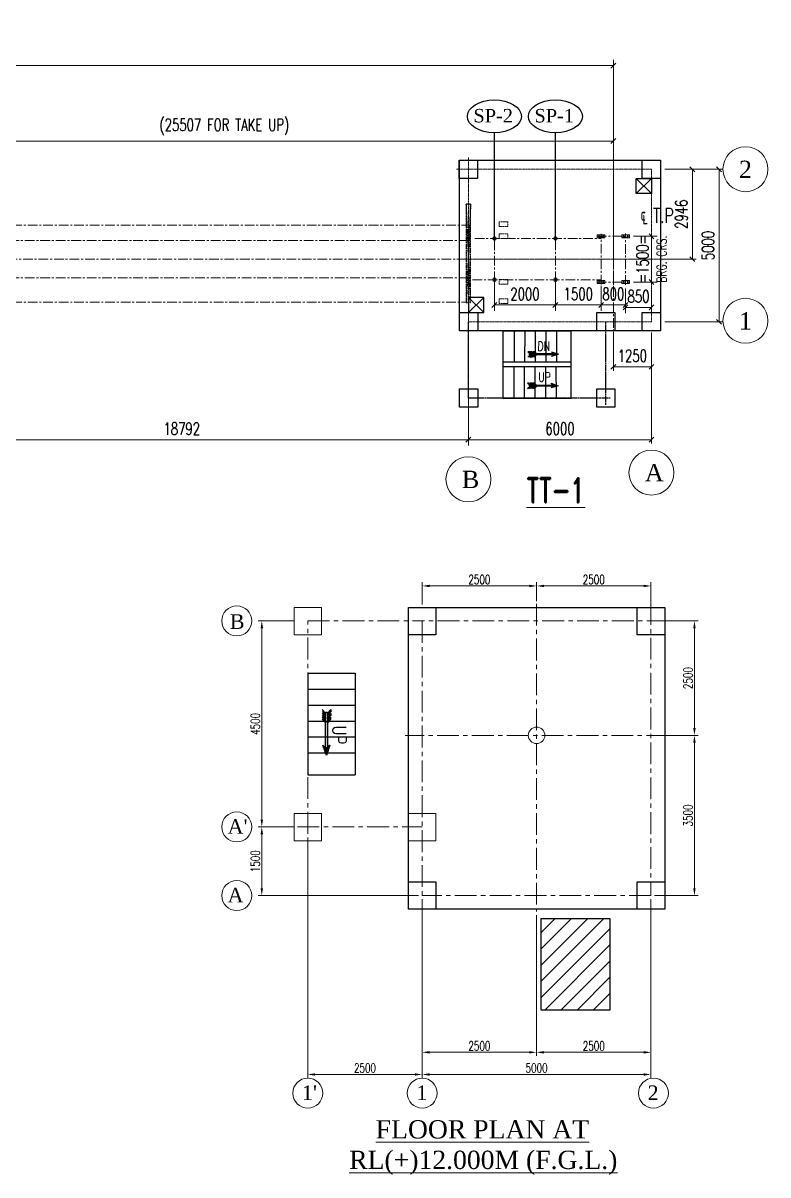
# Model space of a CAD drawing. Header units: millimetres. Extents: x -243837 to -5443, y 40 to 285140.
# Drawn here: x -126111 to -101691, y 29142 to 66888 of the extents above; entities that cross this region are included whole.
import ezdxf

# ---------------------------------------------------------------- set-up
doc = ezdxf.new("R2010")
doc.units = ezdxf.units.MM
for name, pattern in [('CENTER', [50.8, 31.75, -6.35, 6.35, -6.35]), ('CENTER2', [1.125, 0.75, -0.125, 0.125, -0.125]), ('PHANTOM', [63.5, 31.75, -6.35, 6.35, -6.35, 6.35, -6.35]), ('PHANTOM2', [1.25, 0.625, -0.125, 0.125, -0.125, 0.125, -0.125])]:
    doc.linetypes.add(name, pattern=pattern)
for name, color, linetype in [('0-45-GRID MARKS', 6, 'Continuous'), ('11', 7, 'Continuous'), ('CENTRE', 1, 'CENTER'), ('CONTOUR50', 4, 'Continuous'), ('DWG', 7, 'Continuous'), ('MISC', 7, 'Continuous'), ('MISCN', 3, 'Continuous')]:
    doc.layers.add(name, color=color, linetype=linetype)
for name, color, linetype, lineweight in [('2', 3, 'Continuous', 20), ('5', 6, 'Continuous', 30), ('CEN', 1, 'CENTER', 9), ('DIM', 1, 'Continuous', 9), ('R- PHANTOM', 3, 'PHANTOM', 9), ('R-CENTER', 1, 'CENTER2', 5), ('R-OBJECT', 2, 'Continuous', 20), ('TEXT', 255, 'Continuous', 18)]:
    doc.layers.add(name, color=color, linetype=linetype, lineweight=lineweight)
doc.styles.add('KA', font='romans.shx', dxfattribs={"width": 0.7})
doc.styles.add('ROMANS_BIG', font='romans.shx', dxfattribs={"width": 0.85, "bigfont": 'bigfont.shx'})
doc.styles.add('TIMES', font='times.ttf')
doc.dimstyles.new('KAT', dxfattribs={"dimscale": 125, "dimtxt": 2.5, "dimasz": 2, "dimexe": 1, "dimexo": 0.06, "dimgap": 0.5, "dimtad": 1, "dimdec": 0, "dimzin": 0, "dimdsep": 46, "dimtxsty": 'KA', "dimcen": 1.5, "dimclrd": 1, "dimclre": 1, "dimclrt": 4, "dimadec": 0, "dimazin": 0, "dimtfac": 1, "dimtdec": 0, "dimtmove": 0, "dimatfit": 2, "dimfxl": 1.5, "dimtolj": 1, "dimtzin": 0, "dimarcsym": 0})
doc.dimstyles.new('rakesh', dxfattribs={"dimscale": 160, "dimtxt": 2.5, "dimasz": 1, "dimexe": 0.8, "dimexo": 0.8, "dimgap": 1, "dimtad": 1, "dimdec": 0, "dimzin": 0, "dimdsep": 46, "dimtxsty": 'KA', "dimblk": 'OBLIQUE', "dimcen": 1.5, "dimclrd": 1, "dimclre": 1, "dimclrt": 2, "dimadec": 0, "dimazin": 0, "dimtfac": 1, "dimtdec": 0, "dimtmove": 0, "dimatfit": 2, "dimfxl": 0, "dimtolj": 1, "dimtzin": 0, "dimlwd": -1, "dimlwe": -1, "dimarcsym": 1})
doc.dimstyles.new('rakesh$0', dxfattribs={"dimscale": 160, "dimtxt": 2.5, "dimasz": 1, "dimexe": 0.8, "dimexo": 0.8, "dimgap": 1, "dimtad": 1, "dimdec": 0, "dimzin": 0, "dimdsep": 46, "dimtxsty": 'KA', "dimblk": 'OBLIQUE', "dimcen": 1.5, "dimclrd": 1, "dimclre": 1, "dimclrt": 2, "dimadec": 0, "dimazin": 0, "dimtfac": 1, "dimtdec": 0, "dimtmove": 0, "dimatfit": 2, "dimfxl": 1, "dimtolj": 1, "dimtzin": 0, "dimlwd": -1, "dimlwe": -1, "dimarcsym": 1})

# ---------------------------------------------------------------- blocks, each defined once
blk = doc.blocks.new('_Oblique')
at = {"color": 0, "linetype": 'ByBlock', "lineweight": -2}
blk.add_line((-0.5, -0.5), (0.5, 0.5), dxfattribs=at)
blk = doc.blocks.new('*D202')
at = {"layer": 'DEFPOINTS', "color": 0, "transparency": 16777216}
for p in [(-105196, 62097, -160), (-105196, 57097, -160), (-103294, 57097)]:
    blk.add_point(p, dxfattribs=at)
at = {"layer": 'DIM', "color": 1, "transparency": 16777216}
for p, q in [((-105068, 62097), (-103166, 62097)), ((-103294, 62097), (-103294, 57097)), ((-105068, 57097), (-103166, 57097))]:
    blk.add_line(p, q, dxfattribs=at)
at = {"layer": 'DIM', "color": 1, "transparency": 16777216, "xscale": 160, "yscale": 160, "zscale": 160}
for p, rotation in [((-103294, 62097), 90), ((-103294, 57097), 270)]:
    blk.add_blockref('_Oblique', p, dxfattribs=dict(at, rotation=rotation))
at = {"layer": 'DIM', "color": 2, "transparency": 16777216, "insert": (-103654, 59597), "char_height": 400, "attachment_point": 5, "rotation": 90, "style": 'KA'}
blk.add_mtext('\\A1;5000', dxfattribs=at)
blk = doc.blocks.new('*D250')
at = {"layer": 'DEFPOINTS', "color": 0, "transparency": 16777216}
for p in [(-105196, 62097, 122), (-104169, 62097), (-105364, 59151, -136)]:
    blk.add_point(p, dxfattribs=at)
at = {"layer": 'DIM', "color": 1, "transparency": 16777216}
for p, q in [((-105068, 62097), (-104041, 62097)), ((-104169, 59151), (-104169, 62097)), ((-105236, 59151), (-104041, 59151))]:
    blk.add_line(p, q, dxfattribs=at)
at = {"layer": 'DIM', "color": 1, "transparency": 16777216, "xscale": 160, "yscale": 160, "zscale": 160}
for p, rotation in [((-104169, 62097), 90), ((-104169, 59151), 270)]:
    blk.add_blockref('_Oblique', p, dxfattribs=dict(at, rotation=rotation))
at = {"layer": 'DIM', "color": 2, "transparency": 16777216, "insert": (-104529, 60624), "char_height": 400, "attachment_point": 5, "rotation": 90, "style": 'KA'}
blk.add_mtext('\\A1;2946', dxfattribs=at)
blk = doc.blocks.new('*D203')
at = {"layer": 'DEFPOINTS', "color": 0, "transparency": 16777216}
for p in [(-106760, 56893, -160), (-105510, 56788), (-105510, 55624)]:
    blk.add_point(p, dxfattribs=at)
at = {"layer": 'DIM', "color": 1, "transparency": 16777216}
for p, q in [((-106760, 56765), (-106760, 55496)), ((-105510, 56660), (-105510, 55496)), ((-106760, 55624), (-105510, 55624))]:
    blk.add_line(p, q, dxfattribs=at)
at = {"layer": 'DIM', "color": 1, "transparency": 16777216, "xscale": 160, "yscale": 160, "zscale": 160, "rotation": 180}
blk.add_blockref('_Oblique', (-106760, 55624), dxfattribs=at)
at = {"layer": 'DIM', "color": 1, "transparency": 16777216, "xscale": 160, "yscale": 160, "zscale": 160}
blk.add_blockref('_Oblique', (-105510, 55624), dxfattribs=at)
at = {"layer": 'DIM', "color": 2, "transparency": 16777216, "insert": (-106135, 55984), "char_height": 400, "attachment_point": 5, "style": 'KA'}
blk.add_mtext('\\A1;1250', dxfattribs=at)
blk = doc.blocks.new('*D208')
at = {"layer": 'DEFPOINTS', "color": 0, "transparency": 16777216}
for p in [(-111510, 56872), (-105510, 56872, 17), (-105510, 53235)]:
    blk.add_point(p, dxfattribs=at)
at = {"layer": 'DIM', "color": 1, "transparency": 16777216}
for p, q in [((-111510, 56744), (-111510, 53107)), ((-105510, 56744), (-105510, 53107)), ((-111510, 53235), (-105510, 53235))]:
    blk.add_line(p, q, dxfattribs=at)
at = {"layer": 'DIM', "color": 1, "transparency": 16777216, "xscale": 160, "yscale": 160, "zscale": 160, "rotation": 180}
blk.add_blockref('_Oblique', (-111510, 53235), dxfattribs=at)
at = {"layer": 'DIM', "color": 1, "transparency": 16777216, "xscale": 160, "yscale": 160, "zscale": 160}
blk.add_blockref('_Oblique', (-105510, 53235), dxfattribs=at)
at = {"layer": 'DIM', "color": 2, "transparency": 16777216, "insert": (-108510, 53595), "char_height": 400, "attachment_point": 5, "style": 'KA'}
blk.add_mtext('\\A1;6000', dxfattribs=at)
blk = doc.blocks.new('*D212')
at = {"layer": 'DEFPOINTS', "color": 0, "ltscale": 10, "transparency": 16777216}
for p in [(-107160, 58320), (-106360, 58314), (-106360, 57650)]:
    blk.add_point(p, dxfattribs=at)
at = {"layer": 'DIM', "color": 1, "ltscale": 10, "transparency": 16777216}
for p, q in [((-107160, 58192), (-107160, 57458)), ((-106360, 58186), (-106360, 57458)), ((-107160, 57650), (-106360, 57650))]:
    blk.add_line(p, q, dxfattribs=at)
at = {"layer": 'DIM', "color": 1, "ltscale": 10, "transparency": 16777216, "xscale": 160, "yscale": 160, "zscale": 160, "rotation": 180}
blk.add_blockref('_Oblique', (-107160, 57650), dxfattribs=at)
at = {"layer": 'DIM', "color": 1, "ltscale": 10, "transparency": 16777216, "xscale": 160, "yscale": 160, "zscale": 160}
blk.add_blockref('_Oblique', (-106360, 57650), dxfattribs=at)
at = {"layer": 'DIM', "color": 2, "ltscale": 10, "transparency": 16777216, "insert": (-106760, 58010), "char_height": 400, "attachment_point": 5, "style": 'KA'}
blk.add_mtext('\\A1;800', dxfattribs=at)
blk = doc.blocks.new('*D251')
at = {"layer": 'DEFPOINTS', "color": 0, "ltscale": 10, "transparency": 16777216}
for p in [(-106230, 59901), (-106230, 58400), (-105510, 58400)]:
    blk.add_point(p, dxfattribs=at)
at = {"layer": 'DIM', "color": 1, "ltscale": 10, "transparency": 16777216}
for p, q in [((-106102, 59901), (-105318, 59901)), ((-105510, 59901), (-105510, 58400)), ((-106102, 58400), (-105318, 58400))]:
    blk.add_line(p, q, dxfattribs=at)
at = {"layer": 'DIM', "color": 1, "ltscale": 10, "transparency": 16777216, "xscale": 160, "yscale": 160, "zscale": 160}
for p, rotation in [((-105510, 59901), 90), ((-105510, 58400), 270)]:
    blk.add_blockref('_Oblique', p, dxfattribs=dict(at, rotation=rotation))
at = {"layer": 'DIM', "color": 2, "ltscale": 10, "transparency": 16777216, "insert": (-105510, 59151), "char_height": 400, "attachment_point": 5, "rotation": 90, "style": 'KA'}
blk.add_mtext('\\A1;{\\C4;=1500=\\P{\\H0.8x;BRG. CRS.}}', dxfattribs=at)
blk = doc.blocks.new('*D252')
at = {"layer": 'DEFPOINTS', "color": 0, "ltscale": 10, "transparency": 16777216}
for p in [(-106760, 63020), (-106760, 62097, 291), (-132267, 60532, -170)]:
    blk.add_point(p, dxfattribs=at)
at = {"layer": 'DIM', "color": 1, "ltscale": 10, "transparency": 16777216}
for p, q in [((-132267, 60660), (-132267, 63212)), ((-106760, 62225), (-106760, 63212)), ((-132267, 63020), (-106760, 63020))]:
    blk.add_line(p, q, dxfattribs=at)
at = {"layer": 'DIM', "color": 1, "ltscale": 10, "transparency": 16777216, "xscale": 160, "yscale": 160, "zscale": 160, "rotation": 180}
blk.add_blockref('_Oblique', (-132267, 63020), dxfattribs=at)
at = {"layer": 'DIM', "color": 1, "ltscale": 10, "transparency": 16777216, "xscale": 160, "yscale": 160, "zscale": 160}
blk.add_blockref('_Oblique', (-106760, 63020), dxfattribs=at)
at = {"layer": 'DIM', "color": 2, "ltscale": 10, "transparency": 16777216, "insert": (-119514, 63485), "char_height": 400, "attachment_point": 5, "style": 'KA'}
blk.add_mtext('\\A1;(25507 FOR TAKE UP)', dxfattribs=at)
blk = doc.blocks.new('*D213')
at = {"layer": 'DEFPOINTS', "color": 0, "ltscale": 10, "transparency": 16777216}
for p in [(-108659, 58434, -159), (-107160, 58402), (-107160, 57650)]:
    blk.add_point(p, dxfattribs=at)
at = {"layer": 'R-OBJECT', "color": 1, "ltscale": 10, "transparency": 16777216}
for p, q in [((-108659, 58306), (-108659, 57458)), ((-107160, 58274), (-107160, 57458)), ((-108659, 57650), (-107160, 57650))]:
    blk.add_line(p, q, dxfattribs=at)
at = {"layer": 'R-OBJECT', "color": 1, "ltscale": 10, "transparency": 16777216, "xscale": 160, "yscale": 160, "zscale": 160, "rotation": 180}
blk.add_blockref('_Oblique', (-108659, 57650), dxfattribs=at)
at = {"layer": 'R-OBJECT', "color": 1, "ltscale": 10, "transparency": 16777216, "xscale": 160, "yscale": 160, "zscale": 160}
blk.add_blockref('_Oblique', (-107160, 57650), dxfattribs=at)
at = {"layer": 'R-OBJECT', "color": 2, "ltscale": 10, "transparency": 16777216, "insert": (-107910, 58010), "char_height": 400, "attachment_point": 5, "style": 'KA'}
blk.add_mtext('\\A1;1500', dxfattribs=at)
blk = doc.blocks.new('*D214')
at = {"layer": 'DEFPOINTS', "color": 0, "ltscale": 10, "transparency": 16777216}
for p in [(-110659, 58727, -159), (-108659, 58727, -159), (-108659, 57650)]:
    blk.add_point(p, dxfattribs=at)
at = {"layer": 'R-OBJECT', "color": 1, "ltscale": 10, "transparency": 16777216}
for p, q in [((-110659, 58599), (-110659, 57458)), ((-108659, 58599), (-108659, 57458)), ((-110659, 57650), (-108659, 57650))]:
    blk.add_line(p, q, dxfattribs=at)
at = {"layer": 'R-OBJECT', "color": 1, "ltscale": 10, "transparency": 16777216, "xscale": 160, "yscale": 160, "zscale": 160, "rotation": 180}
blk.add_blockref('_Oblique', (-110659, 57650), dxfattribs=at)
at = {"layer": 'R-OBJECT', "color": 1, "ltscale": 10, "transparency": 16777216, "xscale": 160, "yscale": 160, "zscale": 160}
blk.add_blockref('_Oblique', (-108659, 57650), dxfattribs=at)
at = {"layer": 'R-OBJECT', "color": 2, "ltscale": 10, "transparency": 16777216, "insert": (-109659, 58010), "char_height": 400, "attachment_point": 5, "style": 'KA'}
blk.add_mtext('\\A1;2000', dxfattribs=at)
blk = doc.blocks.new('tt')
at = {"layer": '0-45-GRID MARKS'}
for points in [[(700, 296), (1300, 296), (1300, -304), (700, -304)], [(700, 296), (6300, 296), (6300, -6300), (700, -6300)], [(5700, 300), (6300, 300), (6300, -300), (5700, -300)], [(700, -5700), (1300, -5700), (1300, -6300), (700, -6300)], [(5700, -5700), (6300, -5700), (6300, -6300), (5700, -6300)]]:
    blk.add_lwpolyline(points, close=True, dxfattribs=at)
at = {"layer": 'CEN', "color": 1}
for p, q in [((6000, 393), (6000, -6000)), ((6386, 0), (1000, 0)), ((1000, 0), (1000, -6000)), ((6000, -6000), (1000, -6000))]:
    blk.add_line(p, q, dxfattribs=at)
blk = doc.blocks.new('A$C5DC45814')
blk = doc.blocks.new('A$C662E1037')
at = {"layer": 'DWG'}
h = blk.add_hatch(color=5, dxfattribs=at)
h.set_gradient(color1=(0, 0, 255), rotation=90, tint=1, name='INVCURVED')
h.paths.add_polyline_path([(63, 14), (8, -42), (8, -82), (63, -139), (-165, -62)])
h = blk.add_hatch(color=5, dxfattribs=at)
h.set_gradient(color1=(0, 0, 255), tint=1, name='CURVED')
h.paths.add_polyline_path([(632, 30), (677, 30), (595, -42), (551, -42)])
h.paths.add_polyline_path([(714, 30), (759, 30), (677, -42), (632, -42)])
h.paths.add_polyline_path([(796, 30), (841, 30), (759, -42), (715, -42)])
h = blk.add_hatch(color=5, dxfattribs=at)
h.set_gradient(color1=(0, 0, 255), rotation=90, tint=1)
h.paths.add_polyline_path([(781, -82), (8, -82), (8, -42), (781, -42)])
h = blk.add_hatch(color=5, dxfattribs=at)
h.set_gradient(color1=(0, 0, 255), rotation=180, tint=1, name='CURVED')
h.paths.add_polyline_path([(715, -82), (759, -83), (841, -155), (796, -155)])
h.paths.add_polyline_path([(632, -82), (677, -82), (758, -155), (714, -155)])
h.paths.add_polyline_path([(551, -82), (595, -82), (677, -154), (632, -154)])
at = {"layer": 'DWG', "color": 6}
for p, q in [((-165, -62, -4370), (63, 14, -4370)), ((8, -42, -4370), (63, 14, -4370)), ((632, 30, -4370), (551, -42, -4370)), ((677, 30, -4370), (595, -42, -4370)), ((714, 30, -4370), (632, -42, -4370)), ((759, 30, -4370), (677, -42, -4370)), ((796, 30, -4370), (715, -42, -4370)), ((841, 30, -4370), (759, -42, -4370)), ((63, -139, -4370), (-165, -62, -4370)), ((8, -82, -4370), (63, -139, -4370)), ((595, -42, -4370), (551, -42, -4370)), ((632, -154, -4370), (551, -82, -4370)), ((595, -82, -4370), (551, -82, -4370)), ((677, -154, -4370), (595, -82, -4370)), ((677, -42, -4370), (632, -42, -4370)), ((714, -155, -4370), (632, -82, -4370)), ((677, -82, -4370), (632, -82, -4370)), ((677, -154, -4370), (632, -154, -4370)), ((758, -155, -4370), (677, -82, -4370)), ((758, -155, -4370), (714, -155, -4370)), ((759, -42, -4370), (715, -42, -4370)), ((796, -155, -4370), (715, -82, -4370)), ((759, -83, -4370), (715, -82, -4370)), ((841, -155, -4370), (759, -83, -4370)), ((841, -155, -4370), (796, -155, -4370))]:
    blk.add_line(p, q, dxfattribs=at)
at = {"layer": 'DWG', "color": 6, "elevation": -4370}
blk.add_lwpolyline([(781, -82), (8, -82), (8, -42), (781, -42)], close=True, dxfattribs=at)
blk = doc.blocks.new('*D215')
at = {"layer": 'DEFPOINTS', "color": 0, "ltscale": 10, "transparency": 16777216}
for p in [(-106360, 58314), (-105510, 58215), (-105510, 57570)]:
    blk.add_point(p, dxfattribs=at)
at = {"layer": 'R-OBJECT', "color": 1, "ltscale": 10, "transparency": 16777216}
for p, q in [((-106360, 58186), (-106360, 57378)), ((-105510, 58087), (-105510, 57378)), ((-106360, 57570), (-105510, 57570))]:
    blk.add_line(p, q, dxfattribs=at)
at = {"layer": 'R-OBJECT', "color": 1, "ltscale": 10, "transparency": 16777216, "xscale": 160, "yscale": 160, "zscale": 160, "rotation": 180}
blk.add_blockref('_Oblique', (-106360, 57570), dxfattribs=at)
at = {"layer": 'R-OBJECT', "color": 1, "ltscale": 10, "transparency": 16777216, "xscale": 160, "yscale": 160, "zscale": 160}
blk.add_blockref('_Oblique', (-105510, 57570), dxfattribs=at)
at = {"layer": 'R-OBJECT', "color": 2, "ltscale": 10, "transparency": 16777216, "insert": (-105935, 57930), "char_height": 400, "attachment_point": 5, "style": 'KA'}
blk.add_mtext('\\A1;850', dxfattribs=at)
blk = doc.blocks.new('*D253')
at = {"layer": 'DEFPOINTS', "color": 0, "ltscale": 10, "transparency": 16777216}
for p in [(-111510, 57163, 0), (-130303, 56651, -602), (-111510, 53235)]:
    blk.add_point(p, dxfattribs=at)
at = {"layer": 'R-OBJECT', "color": 1, "ltscale": 10, "transparency": 16777216}
for p, q in [((-111510, 57035), (-111510, 53043)), ((-130303, 56523), (-130303, 53043)), ((-130303, 53235), (-111510, 53235))]:
    blk.add_line(p, q, dxfattribs=at)
at = {"layer": 'R-OBJECT', "color": 1, "ltscale": 10, "transparency": 16777216, "xscale": 160, "yscale": 160, "zscale": 160, "rotation": 180}
blk.add_blockref('_Oblique', (-130303, 53235), dxfattribs=at)
at = {"layer": 'R-OBJECT', "color": 1, "ltscale": 10, "transparency": 16777216, "xscale": 160, "yscale": 160, "zscale": 160}
blk.add_blockref('_Oblique', (-111510, 53235), dxfattribs=at)
at = {"layer": 'R-OBJECT', "color": 2, "ltscale": 10, "transparency": 16777216, "insert": (-120906, 53595), "char_height": 400, "attachment_point": 5, "style": 'KA'}
blk.add_mtext('\\A1;18792', dxfattribs=at)
blk = doc.blocks.new('*D217')
at = {"layer": 'DEFPOINTS', "color": 0, "ltscale": 10, "transparency": 16777216}
for p in [(-106760, 65492), (-190511, 59152, 1), (-106760, 59151, 122)]:
    blk.add_point(p, dxfattribs=at)
at = {"layer": 'R-OBJECT', "color": 1, "ltscale": 10, "transparency": 16777216}
for p, q in [((-190511, 59280), (-190511, 65684)), ((-106760, 59279), (-106760, 65684)), ((-190511, 65492), (-106760, 65492))]:
    blk.add_line(p, q, dxfattribs=at)
at = {"layer": 'R-OBJECT', "color": 1, "ltscale": 10, "transparency": 16777216, "xscale": 160, "yscale": 160, "zscale": 160, "rotation": 180}
blk.add_blockref('_Oblique', (-190511, 65492), dxfattribs=at)
at = {"layer": 'R-OBJECT', "color": 1, "ltscale": 10, "transparency": 16777216, "xscale": 160, "yscale": 160, "zscale": 160}
blk.add_blockref('_Oblique', (-106760, 65492), dxfattribs=at)
at = {"layer": 'R-OBJECT', "color": 2, "ltscale": 10, "transparency": 16777216, "insert": (-148635, 65957), "char_height": 400, "attachment_point": 5, "style": 'KA'}
blk.add_mtext('\\A1;83750 PULLEY C/C', dxfattribs=at)
blk = doc.blocks.new('*D370')
at = {"color": 1, "lineweight": -2, "transparency": 16777216}
for p, q in [((1576, 12158), (795, 12158)), ((875, 11998), (875, 7818)), ((1576, 7658), (795, 7658))]:
    blk.add_line(p, q, dxfattribs=at)
at = {"color": 1, "transparency": 16777216}
for points in [[(848, 11998), (902, 11998), (875, 12158)], [(848, 7818), (902, 7818), (875, 7658)]]:
    blk.add_solid(points, dxfattribs=at)
at = {"layer": 'DEFPOINTS', "color": 0, "transparency": 16777216}
for p in [(1656, 12158), (875, 7658), (1656, 7658)]:
    blk.add_point(p, dxfattribs=at)
at = {"color": 2, "transparency": 16777216, "insert": (735, 9908), "char_height": 200, "attachment_point": 5, "rotation": 90, "style": 'KA'}
blk.add_mtext('\\A1;4500', dxfattribs=at)
blk = doc.blocks.new('*D371')
at = {"color": 1, "lineweight": -2, "transparency": 16777216}
for p, q in [((1576, 7658), (795, 7658)), ((875, 7498), (875, 6318)), ((4300, 6158), (795, 6158))]:
    blk.add_line(p, q, dxfattribs=at)
at = {"color": 1, "transparency": 16777216}
for points in [[(848, 7498), (902, 7498), (875, 7658)], [(848, 6318), (902, 6318), (875, 6158)]]:
    blk.add_solid(points, dxfattribs=at)
at = {"layer": 'DEFPOINTS', "color": 0, "transparency": 16777216}
for p in [(1656, 7658), (875, 6158), (4380, 6158)]:
    blk.add_point(p, dxfattribs=at)
at = {"color": 2, "transparency": 16777216, "insert": (735, 6908), "char_height": 200, "attachment_point": 5, "rotation": 90, "style": 'KA'}
blk.add_mtext('\\A1;1500', dxfattribs=at)
blk = doc.blocks.new('*D372')
at = {"color": 1, "lineweight": -2, "transparency": 16777216}
for p, q in [((4380, 6078), (4380, 2170)), ((9380, 6078), (9380, 2170)), ((9220, 2250), (4540, 2250))]:
    blk.add_line(p, q, dxfattribs=at)
at = {"color": 1, "transparency": 16777216}
for points in [[(4540, 2276), (4540, 2223), (4380, 2250)], [(9220, 2276), (9220, 2223), (9380, 2250)]]:
    blk.add_solid(points, dxfattribs=at)
at = {"layer": 'DEFPOINTS', "color": 0, "transparency": 16777216}
for p in [(4380, 6158), (9380, 6158), (4380, 2250)]:
    blk.add_point(p, dxfattribs=at)
at = {"color": 2, "transparency": 16777216, "insert": (6880, 2390), "char_height": 200, "attachment_point": 5, "style": 'KA'}
blk.add_mtext('\\A1;5000', dxfattribs=at)
blk = doc.blocks.new('*D373')
at = {"color": 1, "lineweight": -2, "transparency": 16777216}
for p, q in [((9380, 6078), (9380, 2654)), ((6880, 5728), (6880, 2654)), ((7040, 2734), (9220, 2734))]:
    blk.add_line(p, q, dxfattribs=at)
at = {"color": 1, "transparency": 16777216}
for points in [[(7040, 2760), (7040, 2707), (6880, 2734)], [(9220, 2760), (9220, 2707), (9380, 2734)]]:
    blk.add_solid(points, dxfattribs=at)
at = {"layer": 'DEFPOINTS', "color": 0, "transparency": 16777216}
for p in [(9380, 6158), (6880, 5808), (9380, 2734)]:
    blk.add_point(p, dxfattribs=at)
at = {"color": 2, "transparency": 16777216, "insert": (8130, 2874), "char_height": 200, "attachment_point": 5, "style": 'KA'}
blk.add_mtext('\\A1;2500', dxfattribs=at)
blk = doc.blocks.new('*D374')
at = {"color": 1, "lineweight": -2, "transparency": 16777216}
for p, q in [((4380, 5703), (4380, 2654)), ((6880, 5728), (6880, 2654)), ((6720, 2734), (4540, 2734))]:
    blk.add_line(p, q, dxfattribs=at)
at = {"color": 1, "transparency": 16777216}
for points in [[(4540, 2760), (4540, 2707), (4380, 2734)], [(6720, 2760), (6720, 2707), (6880, 2734)]]:
    blk.add_solid(points, dxfattribs=at)
at = {"layer": 'DEFPOINTS', "color": 0, "transparency": 16777216}
for p in [(6880, 5808), (4380, 5783), (4380, 2734)]:
    blk.add_point(p, dxfattribs=at)
at = {"color": 2, "transparency": 16777216, "insert": (5630, 2874), "char_height": 200, "attachment_point": 5, "style": 'KA'}
blk.add_mtext('\\A1;2500', dxfattribs=at)
blk = doc.blocks.new('*D379')
at = {"color": 1, "lineweight": -2, "transparency": 16777216}
for p, q in [((1880, 7428), (1880, 2170)), ((4380, 5778), (4380, 2170)), ((2040, 2250), (4220, 2250))]:
    blk.add_line(p, q, dxfattribs=at)
at = {"color": 1, "transparency": 16777216}
for points in [[(2040, 2276), (2040, 2223), (1880, 2250)], [(4220, 2276), (4220, 2223), (4380, 2250)]]:
    blk.add_solid(points, dxfattribs=at)
at = {"layer": 'DEFPOINTS', "color": 0, "transparency": 16777216}
for p in [(1880, 7508, 27), (4380, 5858, 27), (4380, 2250)]:
    blk.add_point(p, dxfattribs=at)
at = {"color": 2, "transparency": 16777216, "insert": (3130, 2390), "char_height": 200, "attachment_point": 5, "style": 'KA'}
blk.add_mtext('\\A1;2500', dxfattribs=at)
blk = doc.blocks.new('*D375')
at = {"color": 1, "lineweight": -2, "transparency": 16777216}
for p, q in [((4380, 12518), (4380, 13002)), ((6720, 12922), (4540, 12922)), ((6880, 12588), (6880, 13002))]:
    blk.add_line(p, q, dxfattribs=at)
at = {"color": 1, "transparency": 16777216}
for points in [[(4540, 12948), (4540, 12895), (4380, 12922)], [(6720, 12948), (6720, 12895), (6880, 12922)]]:
    blk.add_solid(points, dxfattribs=at)
at = {"layer": 'DEFPOINTS', "color": 0, "transparency": 16777216}
for p in [(4380, 12922), (4380, 12438), (6880, 12508)]:
    blk.add_point(p, dxfattribs=at)
at = {"color": 2, "transparency": 16777216, "insert": (5630, 13062), "char_height": 200, "attachment_point": 5, "style": 'KA'}
blk.add_mtext('\\A1;2500', dxfattribs=at)
blk = doc.blocks.new('*D376')
at = {"color": 1, "lineweight": -2, "transparency": 16777216}
for p, q in [((6880, 12613), (6880, 13002)), ((7040, 12922), (9220, 12922)), ((9380, 12388), (9380, 13002))]:
    blk.add_line(p, q, dxfattribs=at)
at = {"color": 1, "transparency": 16777216}
for points in [[(7040, 12948), (7040, 12895), (6880, 12922)], [(9220, 12948), (9220, 12895), (9380, 12922)]]:
    blk.add_solid(points, dxfattribs=at)
at = {"layer": 'DEFPOINTS', "color": 0, "transparency": 16777216}
for p in [(9380, 12922), (6880, 12533), (9380, 12308)]:
    blk.add_point(p, dxfattribs=at)
at = {"color": 2, "transparency": 16777216, "insert": (8130, 13062), "char_height": 200, "attachment_point": 5, "style": 'KA'}
blk.add_mtext('\\A1;2500', dxfattribs=at)
blk = doc.blocks.new('*D377')
at = {"color": 1, "lineweight": -2, "transparency": 16777216}
for p, q in [((9685, 12158), (10410, 12158)), ((10330, 9818), (10330, 11998)), ((9460, 9658), (10410, 9658))]:
    blk.add_line(p, q, dxfattribs=at)
at = {"color": 1, "transparency": 16777216}
for points in [[(10303, 11998), (10356, 11998), (10330, 12158)], [(10303, 9818), (10356, 9818), (10330, 9658)]]:
    blk.add_solid(points, dxfattribs=at)
at = {"layer": 'DEFPOINTS', "color": 0, "transparency": 16777216}
for p in [(9605, 12158), (10330, 12158), (9380, 9658)]:
    blk.add_point(p, dxfattribs=at)
at = {"color": 2, "transparency": 16777216, "insert": (10190, 10908), "char_height": 200, "attachment_point": 5, "rotation": 90, "style": 'KA'}
blk.add_mtext('\\A1;2500', dxfattribs=at)
blk = doc.blocks.new('*D378')
at = {"color": 1, "lineweight": -2, "transparency": 16777216}
for p, q in [((9460, 9658), (10410, 9658)), ((10330, 9498), (10330, 6318)), ((9460, 6158), (10410, 6158))]:
    blk.add_line(p, q, dxfattribs=at)
at = {"color": 1, "transparency": 16777216}
for points in [[(10303, 9498), (10356, 9498), (10330, 9658)], [(10303, 6318), (10356, 6318), (10330, 6158)]]:
    blk.add_solid(points, dxfattribs=at)
at = {"layer": 'DEFPOINTS', "color": 0, "transparency": 16777216}
for p in [(9380, 9658), (9380, 6158), (10330, 6158)]:
    blk.add_point(p, dxfattribs=at)
at = {"color": 2, "transparency": 16777216, "insert": (10190, 7908), "char_height": 200, "attachment_point": 5, "rotation": 90, "style": 'KA'}
blk.add_mtext('\\A1;3500', dxfattribs=at)
blk = doc.blocks.new('A$C14A67D31')
at = {"layer": 'MISCN'}
h = blk.add_hatch(dxfattribs=at)
h.set_pattern_fill('ANSI31', color=256, scale=2000)
h.set_pattern_definition([(45, (-872138.59, -293833.86), (-176.776695, 176.776695), [])])
h.paths.add_polyline_path([(8479.8, 3657.8), (6979.5, 3657.8), (6979.5, 5657.8), (8479.8, 5657.8)])
at = {"color": 6, "elevation": 47.4}
for points in [[(1579.7, 12453.8), (2179.7, 12453.8), (2179.7, 11853.8), (1579.7, 11853.8)], [(1579.7, 7953.8), (2179.7, 7953.8), (2179.7, 7353.8), (1579.7, 7353.8)], [(4079.6, 7953.8), (4679.6, 7953.8), (4679.6, 7353.8), (4079.6, 7353.8)]]:
    blk.add_lwpolyline(points, close=True, dxfattribs=at)
at = {"color": 1}
for centre in [(327.5, 12157.8, 47.4), (327.5, 7657.8, 47.4), (327.5, 6157.8, 47.4), (1879.8, 1842.3, 47.4), (4379.8, 1842.3, 47.4), (9433.8, 1842.3, 47.4)]:
    blk.add_circle(centre, 327.5, dxfattribs=at)
blk.add_circle((6879.7, 9657.8, 47.4), 180.9)
at = {"layer": '0-45-GRID MARKS', "elevation": 47.4}
for points in [[(4079.7, 12453.8), (4679.7, 12453.8), (4679.7, 11853.8), (4079.7, 11853.8)], [(4079.7, 12453.8), (9679.7, 12453.8), (9679.7, 5857.8), (4079.7, 5857.8)], [(9079.7, 12453.8), (9679.7, 12453.8), (9679.7, 11853.8), (9079.7, 11853.8)], [(4079.7, 6457.8), (4679.7, 6457.8), (4679.7, 5857.8), (4079.7, 5857.8)], [(9079.7, 6457.8), (9679.7, 6457.8), (9679.7, 5857.8), (9079.7, 5857.8)]]:
    blk.add_lwpolyline(points, close=True, dxfattribs=at)
at = {"layer": '5', "color": 3, "ltscale": 0.75, "extrusion": (-8.32378e-06, 2.19344e-05, 1)}
for p, q in [((1879.8, 10663.9, 1468150.1), (2916.8, 10663.9, 1468150.1)), ((1879.8, 10317.9, 1468150.1), (2916.8, 10318, 1468150.1)), ((1879.8, 9970.7, 1468150.1), (2916.8, 9970.8, 1468150.1)), ((1879.8, 9623.4, 1468150.1), (2916.8, 9623.5, 1468150.1)), ((1879.8, 9276.1, 1468150.1), (2916.8, 9276.2, 1468150.1))]:
    blk.add_line(p, q, dxfattribs=at)
at = {"layer": 'CEN', "color": 1, "ltscale": 15}
for p, q in [((6879.7, 12532.8, 47.4), (6879.7, 5807.8, 47.4)), ((9379.7, 12550.8, 47.4), (9379.7, 6157.8, 47.4)), ((1879.8, 7507.9, 47.4), (1879.8, 12157.8, 47.4)), ((1879.8, 12157.8, 47.4), (4379.7, 12157.8, 47.4)), ((4379.7, 12157.8, 47.4), (4379.7, 6157.8, 47.4)), ((9765.5, 12157.8, 47.4), (4379.7, 12157.8, 47.4)), ((9754.7, 9657.8, 47.4), (4004.7, 9657.8, 47.4)), ((1655.7, 7657.8, 47.4), (4379.7, 7657.8, 47.4)), ((9379.7, 6157.8, 47.4), (4379.7, 6157.8, 47.4))]:
    blk.add_line(p, q, dxfattribs=at)
at = {"layer": 'CONTOUR50', "ltscale": 0.75, "extrusion": (-8.32378e-06, 2.19344e-05, 1)}
for p, q in [((1879.8, 11019.9, 47.4), (1879.8, 8795.2, 47.4)), ((1879.8, 11019.9, 47.4), (2916.8, 11019.9, 47.4)), ((2916.8, 11019.9, 47.4), (2916.8, 8795.2, 47.4)), ((1879.8, 8795.2, 47.4), (2916.8, 8795.2, 47.4))]:
    blk.add_line(p, q, dxfattribs=at)
at = {"layer": 'MISCN', "elevation": -101.4}
blk.add_lwpolyline([(6979.5, 5657.8), (8479.8, 5657.8), (8479.8, 3657.8), (6979.5, 3657.8)], close=True, dxfattribs=at)
at = {"color": 0, "lineweight": 0, "extrusion": (8.32378e-06, -2.19344e-05, 1), "rotation": 90.0000000104609}
blk.add_blockref('A$C662E1037', (2213.2, 9412.3, 1472519.9), dxfattribs=at)
at = {"layer": '11', "linetype": 'ByBlock', "extrusion": (-8.32378e-06, 2.19344e-05, 1)}
ref = blk.add_blockref('A$C5DC45814', (2432.3, 11130.5, 1653873.3), dxfattribs=dict(at, xscale=0.7199999999084188, yscale=0.7199999999084188, zscale=0.7199999999084188, rotation=269.9930526763674))
ref.add_attrib('SS', 'UP', (2432.1, 9834.1, 1653873.3), dxfattribs={"layer": '0', "extrusion": (-8.32378e-06, 2.19344e-05, 1), "height": 300, "rotation": 269.99305, "style": 'ROMANS_BIG', "width": 0.75})
at = {"color": 2, "style": 'TIMES'}
for s, p in [('B', (176.2, 11984, 47.4)), ("A'", (126.8, 7506.9, 47.4)), ('A', (126.8, 6006.9, 47.4)), ('2', (9305.6, 1690.4, 47.4)), ("1'", (1751.6, 1690.4, 47.4)), ('1', (4251.6, 1690.4, 47.4))]:
    blk.add_text(s, height=320, dxfattribs=at).set_placement(p)
at = {"color": 2, "insert": (1535.1, 1251.5, 20.7), "char_height": 400, "width": 8194.311, "attachment_point": 1, "style": 'TIMES'}
blk.add_mtext('\\pi1828.7;{\\LFLOOR PLAN AT \\P\\pi1249.1;RL(+)12.000M (F.G.L.)}', dxfattribs=at)
for base, p1, p2, picture, middle in [((4379.7, 12921.6, 47.4), (6879.7, 12507.8, 47.4), (4379.7, 12438.5, 47.4), '*D375', (5629.7, 13061.6, 47.4)), ((9379.7, 12921.6, 47.4), (6879.7, 12532.8, 47.4), (9379.7, 12307.6, 47.4), '*D376', (8129.7, 13061.6, 47.4)), ((4379.7, 2249.8, 20.7), (1879.8, 7507.9, 47.4), (4379.7, 5857.8, 47.4), '*D379', (3129.7, 2389.8, 20.7)), ((4379.8, 2249.8, 47.4), (9379.7, 6157.8, 47.4), (4379.8, 6157.8, 47.4), '*D372', (6879.7, 2389.8, 47.4)), ((9379.7, 2733.8, 47.4), (6879.7, 5807.8, 47.4), (9379.7, 6157.8, 47.4), '*D373', (8129.7, 2873.8, 47.4)), ((4379.8, 2733.8, 47.4), (6879.7, 5807.8, 47.4), (4379.8, 5782.8, 47.4), '*D374', (5629.7, 2873.8, 47.4))]:
    dim = blk.add_linear_dim(base=base, p1=p1, p2=p2, dimstyle='KAT', override={"dimscale": 80, "dimexo": 1, "dimclrt": 2, "dimfxl": 0.18, "dimarcsym": 1})
    dim.commit()
    dim.dimension.update_dxf_attribs({"geometry": picture, "text_midpoint": middle})
for base, p1, p2, picture, middle in [((875, 7657.8, 47.4), (1655.7, 12157.8, 47.4), (1655.7, 7657.8, 47.4), '*D370', (735, 9907.8, 47.4)), ((10329.6, 12157.8, 47.4), (9379.7, 9657.8, 47.4), (9604.8, 12157.8, 47.4), '*D377', (10189.6, 10907.8, 47.4)), ((10329.6, 6157.8, 47.4), (9379.7, 9657.8, 47.4), (9379.7, 6157.8, 47.4), '*D378', (10189.6, 7907.8, 47.4)), ((875, 6157.8, 47.4), (1655.7, 7657.8, 47.4), (4379.7, 6157.8, 47.4), '*D371', (735, 6907.8, 47.4))]:
    dim = blk.add_linear_dim(base=base, p1=p1, p2=p2, angle=90, dimstyle='KAT', override={"dimscale": 80, "dimexo": 1, "dimclrt": 2, "dimfxl": 0.18, "dimarcsym": 1})
    dim.commit()
    dim.dimension.update_dxf_attribs({"geometry": picture, "text_midpoint": middle})

msp = doc.modelspace()

# ---------------------------------------------------------------- linework, layer by layer
at = {"color": 1}
for p, q in [((-110659.34, 59772.12, 0), (-110659.34, 63290.77, 0)), ((-108659.34, 59772.12, 0), (-108659.34, 63290.77, 0))]:
    msp.add_line(p, q, dxfattribs=at)
at = {"extrusion": (8.32517e-06, 2.19374e-05, 1)}
for p, q in [((-105510.16, 61797.33, 0.01), (-106010.16, 61297.33, 0.03)), ((-105510.16, 61297.33, 0.01), (-106010.16, 61797.33, 0.01))]:
    msp.add_line(p, q, dxfattribs=at)
at = {"extrusion": (-8.32517e-06, 2.19374e-05, 1)}
for p, q in [((-111510.16, 57897.33, 0), (-111010.16, 57397.33, 0.01)), ((-111510.16, 57397.33, 0), (-111010.16, 57897.33, 0))]:
    msp.add_line(p, q, dxfattribs=at)
at = {"extrusion": (8.32517e-06, 2.19374e-05, 1), "elevation": -168.92}
msp.add_lwpolyline([(-105510.16, 61297.33), (-106010.16, 61297.33), (-106010.16, 61797.33), (-105510.16, 61797.33)], close=True, dxfattribs=at)
at = {"extrusion": (-8.32517e-06, 2.19374e-05, 1), "elevation": -167.18}
msp.add_lwpolyline([(-111510.16, 57397.33), (-111010.16, 57397.33), (-111010.16, 57897.33), (-111510.16, 57897.33)], close=True, dxfattribs=at)
at = {"color": 6, "elevation": -169.38}
for points in [[(-107306.16, 56797.27), (-107306.16, 57397.27), (-106706.16, 57397.27), (-106706.16, 56797.27)], [(-111806.16, 54297.33), (-111806.16, 54897.33), (-111206.16, 54897.33), (-111206.16, 54297.33)], [(-107306.16, 54297.33), (-107306.16, 54897.33), (-106706.16, 54897.33), (-106706.16, 54297.33)]]:
    msp.add_lwpolyline(points, close=True, dxfattribs=at)
at = {"color": 1}
for centre in [(-110659.34, 63829.63, 0), (-108659.34, 63829.63, 0)]:
    msp.add_ellipse(centre, major_axis=(-884.5, 0), ratio=0.60922833, dxfattribs=at)
at = {"layer": '5', "color": 3, "ltscale": 0.75, "extrusion": (-2.19344e-05, -8.32378e-06, 1)}
for p, q in [((-110001.86, 55789.41, 1468102.67), (-110001.86, 56797.33, 1468102.67)), ((-109656.01, 55789.41, 1468102.67), (-109654.87, 56797.33, 1468102.67)), ((-109308.74, 55789.41, 1468102.67), (-109307.59, 56797.33, 1468102.67)), ((-108961.46, 55789.41, 1468102.67), (-108960.32, 56797.33, 1468102.67)), ((-108614.19, 55789.41, 1468102.67), (-108613.05, 56797.33, 1468102.67)), ((-110016.25, 54597.38, 1468102.67), (-110016.25, 55634.41, 1468102.67)), ((-109670.32, 54597.38, 1468102.67), (-109670.42, 55634.41, 1468102.67)), ((-109323.05, 54597.38, 1468102.67), (-109323.15, 55634.41, 1468102.67)), ((-108975.78, 54597.38, 1468102.67), (-108975.87, 55634.41, 1468102.67)), ((-108628.51, 54597.38, 1468102.67), (-108628.6, 55634.41, 1468102.67))]:
    msp.add_line(p, q, dxfattribs=at)
at = {"layer": 'CEN', "color": 1}
msp.add_line((-111885.16, 59151.33, 0), (-105160.16, 59151.33, 0), dxfattribs=at)
at = {"layer": 'CENTRE', "ltscale": 2}
for p, q in [((-111510.16, 54597.38, 0), (-111510.16, 57097.33, 0)), ((-107010.17, 54373.33, 0), (-107010.17, 57097.33, 0)), ((-106860.33, 54597.38, 0), (-111510.16, 54597.38, 0))]:
    msp.add_line(p, q, dxfattribs=at)
at = {"layer": 'CONTOUR50', "ltscale": 0.75, "extrusion": (-2.19344e-05, -8.32378e-06, 1)}
for p, q in [((-110372.34, 56797.33, 0), (-108147.54, 56797.33, 0)), ((-110372.34, 54597.38, 0), (-110372.34, 56797.33, 0)), ((-108147.54, 54597.38, 0), (-108147.54, 56797.33, 0)), ((-110372.34, 55789.41, 0), (-108147.54, 55789.41, 0)), ((-110372.34, 55634.41, 0), (-108147.54, 55634.41, 0)), ((-110372.34, 54597.38, 0), (-108147.54, 54597.38, 0))]:
    msp.add_line(p, q, dxfattribs=at)
at = {"layer": 'DIM', "color": 1}
for centre in [(-102428.71, 62097.33, 159.78), (-102429.5, 57131.63, 159.78), (-105510.16, 52156.42, 479.35), (-111510.16, 51937.26, 479.35)]:
    msp.add_circle(centre, 737.73, dxfattribs=at)
at = {"layer": 'MISC', "color": 6, "linetype": 'PHANTOM2', "ltscale": 50}
for p, q in [((-111440.16, 60956.33, 0), (-111580.16, 57731.33, 0)), ((-111440.16, 57731.32, 0), (-111580.16, 60956.33, 0))]:
    msp.add_line(p, q, dxfattribs=at)
at = {"layer": 'MISC', "color": 6, "linetype": 'PHANTOM2', "ltscale": 50, "elevation": -169.38}
msp.add_lwpolyline([(-111440.16, 60956.33), (-111580.16, 60956.33), (-111580.16, 57731.33), (-111440.16, 57731.33)], close=True, dxfattribs=at)
at = {"layer": 'R- PHANTOM'}
for points, elevation in [([(-110501.93, 60372.37), (-110221.93, 60372.37), (-110221.93, 60217.37), (-110501.93, 60217.37)], -156.57), ([(-110501.94, 59828.28), (-110221.94, 59828.28), (-110221.94, 59983.28), (-110501.94, 59983.28)], -156.57), ([(-110497.48, 58489.29), (-110217.48, 58489.28), (-110217.48, 58334.28), (-110497.48, 58334.29)], -293.39), ([(-110501.97, 57696.82), (-110221.97, 57696.82), (-110221.97, 57851.82), (-110501.97, 57851.82)], -156.57)]:
    msp.add_lwpolyline(points, close=True, dxfattribs=dict(at, elevation=elevation))
at = {"layer": 'R-CENTER', "color": 1, "linetype": 'CENTER', "ltscale": 10}
for p, q in [((-106759.94, 62301.44, -159.78), (-106759.94, 56802.91, -159.78)), ((-188440.65, 60261.03, -1.54), (-111580.14, 60261.03, 167.83)), ((-106759.94, 60174.69, 122.11), (-106759.94, 58186.27, 122.11)), ((-111510.16, 59761.29, 0), (-188509.94, 59761.29)), ((-111304.23, 59824.08, 31.54), (-107159.75, 59824.05, -132)), ((-110713.34, 59824.07, -159.12), (-110605.34, 59824.07, -159.12)), ((-110659.34, 59878.07, -159.12), (-110659.34, 59770.07, -159.12)), ((-110659.34, 58433.07, -159.12), (-110659.34, 59869.07, -159.12)), ((-108713.34, 59824.07, -159.12), (-108605.34, 59824.07, -159.12)), ((-108659.34, 59878.07, -159.12), (-108659.34, 59770.07, -159.12)), ((-108659.34, 58433.07, -159.12), (-108659.34, 59869.07, -159.12)), ((-107300.57, 59900.71, 0), (-106229.87, 59900.71, 0)), ((-107159.75, 58319.88, 0), (-107159.75, 59982.2, 0)), ((-106359.75, 58313.55, 0), (-106359.75, 59988.53, 0)), ((-193674.49, 59152.18), (-105363.76, 59151.01, 23.69)), ((-111510.16, 58540.87, 0), (-188509.94, 58540.87)), ((-110659.34, 58424.07, -159.12), (-110659.34, 58532.07, -159.12)), ((-108659.34, 58424.07, -159.12), (-108659.34, 58532.07, -159.12)), ((-111380.07, 58478.05, 31.66), (-107159.75, 58478.09, -132)), ((-110713.34, 58478.07, -159.12), (-110605.34, 58478.07, -159.12)), ((-108713.34, 58478.07, -159.12), (-108605.34, 58478.07, -159.12)), ((-107300.57, 58400.37, 0), (-106229.87, 58400.37, 0)), ((-188440.65, 57743.17, -1.54), (-111580.14, 57743.17, 167.83))]:
    msp.add_line(p, q, dxfattribs=at)
at = {"layer": 'R-OBJECT'}
for p, q in [((-107284.75, 59945.71, 0), (-107284.75, 59850.71, 0)), ((-107284.75, 59945.71, 0), (-107034.75, 59945.71, 0)), ((-107284.75, 59850.71, 0), (-107034.59, 59850.71, 0)), ((-107231.09, 59860.71, 0), (-107159.59, 59860.71, 0)), ((-107213.4, 59866.11, 0), (-107159.59, 59866.11, 0)), ((-107034.75, 59945.71, 0), (-107034.75, 59850.71, 0)), ((-106484.75, 59945.71, 0), (-106234.75, 59945.71, 0)), ((-106484.75, 59945.71, 0), (-106484.75, 59850.71, 0)), ((-106484.75, 59850.71, 0), (-106234.59, 59850.71, 0)), ((-106431.09, 59860.71, 0), (-106359.59, 59860.71, 0)), ((-106431.09, 59860.71, 0), (-106284.59, 59860.71, 0)), ((-106413.4, 59866.11, 0), (-106359.59, 59866.11, 0)), ((-106234.75, 59945.71, 0), (-106234.75, 59850.71, 0)), ((-107284.75, 58355.37, 0), (-107284.75, 58450.37, 0)), ((-107284.75, 58450.37, 0), (-107034.59, 58450.37, 0)), ((-107284.75, 58355.37, 0), (-107034.75, 58355.37, 0)), ((-107231.09, 58440.37, 0), (-107159.59, 58440.37, 0)), ((-107213.4, 58434.97, 0), (-107159.59, 58434.97, 0)), ((-107034.75, 58355.37, 0), (-107034.75, 58450.37, 0)), ((-106484.75, 58450.37, 0), (-106234.59, 58450.37, 0)), ((-106484.75, 58355.37, 0), (-106484.75, 58450.37, 0)), ((-106484.75, 58355.37, 0), (-106234.75, 58355.37, 0)), ((-106431.09, 58440.37, 0), (-106359.59, 58440.37, 0)), ((-106431.09, 58440.37, 0), (-106284.59, 58440.37, 0)), ((-106413.4, 58434.97, 0), (-106359.59, 58434.97, 0)), ((-106234.75, 58355.37, 0), (-106234.75, 58450.37, 0))]:
    msp.add_line(p, q, dxfattribs=at)
at = {"layer": 'R-OBJECT', "ltscale": 10, "elevation": -328.5}
for points in [[(-110614.34, 59869.07), (-110704.34, 59869.07), (-110704.34, 59779.07), (-110614.34, 59779.07)], [(-108614.34, 59869.07), (-108704.34, 59869.07), (-108704.34, 59779.07), (-108614.34, 59779.07)], [(-110614.34, 58433.07), (-110704.34, 58433.07), (-110704.34, 58523.07), (-110614.34, 58523.07)], [(-108614.34, 58433.07), (-108704.34, 58433.07), (-108704.34, 58523.07), (-108614.34, 58523.07)]]:
    msp.add_lwpolyline(points, close=True, dxfattribs=at)
at = {"layer": 'TEXT'}
for points, elevation in [([(-107086.86, 59935.71, 0.38887873), (-107090.85, 59932.06), (-107095.82, 59875.24, -0.38887873), (-107105.78, 59866.11), (-107213.4, 59866.11, -0.38887873), (-107223.36, 59875.24), (-107228.33, 59932.06, 0.38887873), (-107232.32, 59935.71), (-107234.59, 59935.71), (-107234.59, 59860.71), (-107084.59, 59860.71), (-107084.59, 59935.71)], -329.16), ([(-106286.86, 59935.71, 0.38887873), (-106290.85, 59932.06), (-106295.82, 59875.24, -0.38887873), (-106305.78, 59866.11), (-106413.4, 59866.11, -0.38887873), (-106423.36, 59875.24), (-106428.33, 59932.06, 0.38887873), (-106432.32, 59935.71), (-106434.59, 59935.71), (-106434.59, 59860.71), (-106284.59, 59860.71), (-106284.59, 59935.71)], -302.64), ([(-107086.86, 58365.37, -0.38887873), (-107090.85, 58369.03), (-107095.82, 58425.85, 0.38887873), (-107105.78, 58434.97), (-107213.4, 58434.97, 0.38887873), (-107223.36, 58425.85), (-107228.33, 58369.03, -0.38887873), (-107232.32, 58365.37), (-107234.59, 58365.37), (-107234.59, 58440.37), (-107084.59, 58440.37), (-107084.59, 58365.37)], -329.16), ([(-106286.86, 58365.37, -0.38887873), (-106290.85, 58369.03), (-106295.82, 58425.85, 0.38887873), (-106305.78, 58434.97), (-106413.4, 58434.97, 0.38887873), (-106423.36, 58425.85), (-106428.33, 58369.03, -0.38887873), (-106432.32, 58365.37), (-106434.59, 58365.37), (-106434.59, 58440.37), (-106284.59, 58440.37), (-106284.59, 58365.37)], -302.64)]:
    msp.add_lwpolyline(points, format="xyb", close=True, dxfattribs=dict(at, elevation=elevation))

# ---------------------------------------------------------------- block references
at = {"rotation": 90}
msp.add_blockref('tt', (-111510.16, 56097.33, 0), dxfattribs=at)
at = {"color": 0, "lineweight": 0, "extrusion": (2.19344e-05, 8.32378e-06, 1), "rotation": 180}
for p in [(-108757.01, 55961.16, 1472470.78), (-108764.73, 54930.82, 1472470.77)]:
    msp.add_blockref('A$C662E1037', p, dxfattribs=at)
at = {"layer": '11', "linetype": 'ByBlock', "extrusion": (-2.19344e-05, -8.32378e-06, 1)}
ref = msp.add_blockref('A$C5DC45814', (-110516.62, 56163.24, 1678298.58), dxfattribs=dict(at, xscale=0.7199999999084188, yscale=0.7199999999084188, zscale=0.7199999999084188, rotation=359.9930526659065))
ref.add_attrib('SS', 'DN', (-109209.48, 56163.08, 1678298.58), dxfattribs={"layer": '0', "extrusion": (-2.19344e-05, -8.32378e-06, 1), "height": 300, "rotation": 359.993053, "style": 'ROMANS_BIG', "width": 0.75})
ref = msp.add_blockref('A$C5DC45814', (-110482.91, 55149.93, 1653827.63), dxfattribs=dict(at, xscale=0.7199999999084188, yscale=0.7199999999084188, zscale=0.7199999999084188, rotation=359.9930526659065))
ref.add_attrib('SS', 'UP', (-109186.49, 55149.77, 1653827.63), dxfattribs={"layer": '0', "extrusion": (-2.19344e-05, -8.32378e-06, 1), "height": 300, "rotation": 359.993053, "style": 'ROMANS_BIG', "width": 0.75})
at = {"layer": 'R-OBJECT', "ltscale": 10, "xscale": 1.5, "yscale": 1.5, "zscale": 1.5}
msp.add_blockref('A$C14A67D31', (-119595.91, 29060, -63.79), dxfattribs=at)

# ---------------------------------------------------------------- texts
at = {"color": 2, "style": 'TIMES'}
for s, p in [('SP-2', (-111345.53, 63631.69, 0)), ('SP-1', (-109345.53, 63631.69, 0))]:
    msp.add_text(s, height=441, dxfattribs=at).set_placement(p)
at = {"layer": '2', "color": 2, "linetype": 'Continuous', "insert": (-105322.61, 60554.25, -725.39), "char_height": 480, "attachment_point": 5, "style": 'KA'}
msp.add_mtext('\\A1;℄ T.P', dxfattribs=at)
at = {"layer": 'TEXT', "color": 2, "style": 'TIMES'}
for s, p in [('2', (-102644.72, 61810.75, 159.78)), ('1', (-102645.52, 56845.05, 159.78)), ('B', (-111726.18, 51650.68, 479.35)), ('A', (-105726.18, 51869.85, 479.35))]:
    msp.add_text(s, height=567, dxfattribs=at).set_placement(p)
at = {"layer": 'TEXT', "color": 2, "insert": (-108644.35, 51577.02, 0), "char_height": 811.2, "attachment_point": 5, "style": 'KA'}
msp.add_mtext('\\A1;{\\Fromand|c0;\\LTT-1}', dxfattribs=at)

# ---------------------------------------------------------------- dimensions: what is measured, and where the dimension line sits
at = {"layer": 'DIM', "ltscale": 10}
dim = msp.add_linear_dim(base=(-106759.94, 63019.82, -169.38), p1=(-132267.33, 60532.35, -339.52), p2=(-106759.94, 62097.33, 122.11), text='(<> FOR TAKE UP)', dimstyle='rakesh', override={"dimexe": 1.2, "dimfxl": 1.5}, dxfattribs=at)
dim.commit()
dim.dimension.update_dxf_attribs({"geometry": '*D252', "text_midpoint": (-119513.64, 63484.58, -169.38)})
at = {"layer": 'DIM'}
for base, p1, p2, picture, middle in [((-104168.91, 62097.33, 159.78), (-105363.76, 59151.01, 23.69), (-105195.55, 62097.33, 281.89), '*D250', (-104528.91, 60624.17, 159.78)), ((-103294.44, 57097.33, 159.78), (-105195.55, 62097.33, 0), (-105195.55, 57097.33, 0), '*D202', (-103654.44, 59597.33, 159.78))]:
    dim = msp.add_linear_dim(base=base, p1=p1, p2=p2, angle=90, dimstyle='rakesh', dxfattribs=at)
    dim.commit()
    dim.dimension.update_dxf_attribs({"geometry": picture, "text_midpoint": middle})
at = {"layer": 'DIM', "ltscale": 10}
dim = msp.add_linear_dim(base=(-105510.16, 58400.37, 0), p1=(-106229.87, 59900.71, 0), p2=(-106229.87, 58400.37, 0), angle=90, text='{\\C4;=<>=\\X{\\H0.8x;BRG. CRS.}}', dimstyle='rakesh', override={"dimexe": 1.2, "dimfxl": 1.5}, dxfattribs=at)
dim.commit()
dim.dimension.update_dxf_attribs({"geometry": '*D251', "text_midpoint": (-105510.16, 59150.54, 0), "dimtype": 160})
dim = msp.add_linear_dim(base=(-106359.75, 57650.01, 0), p1=(-107159.75, 58320.46, 0), p2=(-106359.75, 58314.12, 0), dimstyle='rakesh', override={"dimexe": 1.2, "dimfxl": 1.5}, dxfattribs=at)
dim.commit()
dim.dimension.update_dxf_attribs({"geometry": '*D212', "text_midpoint": (-106759.75, 57650.01, 0), "dimtype": 160})
at = {"layer": 'DIM'}
dim = msp.add_linear_dim(base=(-105510.16, 53234.86, 0), p1=(-111510.16, 56871.84, 0), p2=(-105510.16, 56871.84, 17.3), dimstyle='rakesh', dxfattribs=at)
dim.commit()
dim.dimension.update_dxf_attribs({"geometry": '*D208', "text_midpoint": (-108510.16, 53594.86, 0)})
dim = msp.add_linear_dim(base=(-105510.16, 55623.91, 0), p1=(-106759.94, 56892.64, -159.78), p2=(-105510.16, 56788, 0), dimstyle='rakesh', dxfattribs=at)
dim.commit()
dim.dimension.update_dxf_attribs({"geometry": '*D203', "text_midpoint": (-106135.05, 55623.91, 0), "dimtype": 160})
at = {"layer": 'R-OBJECT', "ltscale": 10}
dim = msp.add_linear_dim(base=(-106760.14, 65492.34), p1=(-190510.57, 59152.14, 0.85), p2=(-106760.14, 59151.03, 122.11), text='<> PULLEY C/C', dimstyle='rakesh$0', override={"dimexe": 1.2, "dimfxl": 0.18}, dxfattribs=at)
dim.commit()
dim.dimension.update_dxf_attribs({"geometry": '*D217', "text_midpoint": (-148635.35, 65957.11)})
for base, p1, p2, dimstyle, override, picture, middle in [((-108659.34, 57650.01, 0), (-110659.34, 58726.77, -159.12), (-108659.34, 58726.77, -159.12), 'rakesh', {"dimexe": 1.2, "dimfxl": 0.18}, '*D214', (-109659.34, 58010.01, 0)), ((-107159.75, 57650.01, 0), (-108659.34, 58433.59, -159.12), (-107159.75, 58401.95, 0), 'rakesh', {"dimexe": 1.2, "dimfxl": 1.5}, '*D213', (-107909.55, 58010.01, 0)), ((-111510.16, 53234.86), (-130302.6, 56651.35, -601.76), (-111510.16, 57163.4, 0), 'rakesh$0', {"dimexe": 1.2, "dimfxl": 0.18}, '*D253', (-120906.38, 53594.86))]:
    dim = msp.add_linear_dim(base=base, p1=p1, p2=p2, dimstyle=dimstyle, override=override, dxfattribs=at)
    dim.commit()
    dim.dimension.update_dxf_attribs({"geometry": picture, "text_midpoint": middle})
dim = msp.add_linear_dim(base=(-105510.16, 57570.01, 0), p1=(-106359.75, 58314.12, 0), p2=(-105510.16, 58214.73, 0), dimstyle='rakesh$0', override={"dimexe": 1.2, "dimfxl": 0.18}, dxfattribs=at)
dim.commit()
dim.dimension.update_dxf_attribs({"geometry": '*D215', "text_midpoint": (-105934.96, 57570.01, 0), "dimtype": 160})

doc.saveas('drawing.dxf')
